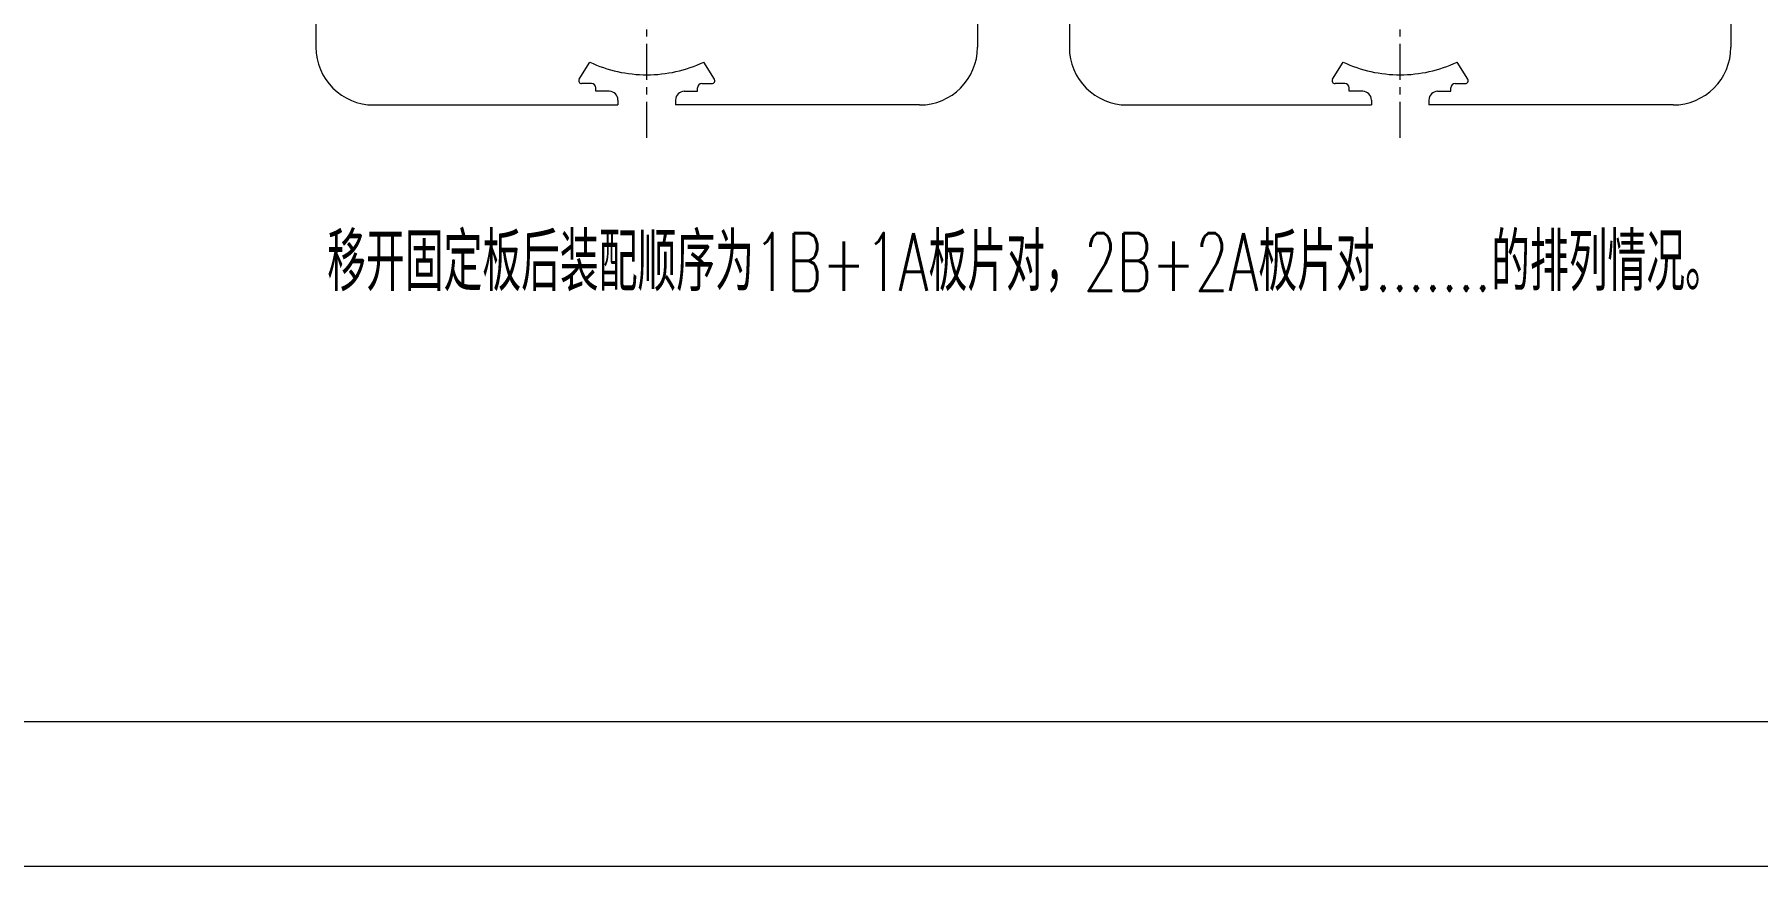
# Model space of a CAD drawing. Header units: millimetres. Extents: x 3384 to 3978, y 1077 to 1497.
# Drawn here: x 3596 to 3715, y 1076.5 to 1134 of the extents above; entities that cross this region are included whole.
import ezdxf

# ---------------------------------------------------------------- set-up
doc = ezdxf.new("R2010")
doc.units = ezdxf.units.MM
doc.linetypes.add('CENTERX2', pattern=[4, 2.5, -0.5, 0.5, -0.5])
for name, color, linetype, lineweight, true_color in [('1', 1, 'Continuous', 18, 0xff0000), ('2', 2, 'Continuous', 18, 0xffff00), ('3', 3, 'CENTERX2', 18, 0x00ff00), ('3尺寸线', 2, 'Continuous', 18, 0xffff00)]:
    doc.layers.add(name, color=color, linetype=linetype, lineweight=lineweight, true_color=true_color)
doc.styles.add('HZ', font='txt.shx', dxfattribs={"width": 0.67, "bigfont": 'hztxt.shx'})

msp = doc.modelspace()

# ---------------------------------------------------------------- linework, layer by layer
at = {"layer": '1'}
for p, q in [((3615.42294, 1198.41964), (3615.42294, 1133.16887)), ((3661.12028, 1198.41964), (3661.12028, 1133.16887)), ((3667.46083, 1198.41964), (3667.46083, 1133.16887)), ((3713.15817, 1198.41964), (3713.15817, 1133.16887)), ((3633.60358, 1130.95628), (3634.33805, 1132.13036)), ((3642.93964, 1130.95628), (3642.20517, 1132.13036)), ((3685.64147, 1130.95628), (3686.37594, 1132.13036)), ((3694.97753, 1130.95628), (3694.24306, 1132.13036)), ((3634.45869, 1130.65021), (3633.77314, 1130.65021)), ((3634.75869, 1130.11206), (3634.75869, 1130.35021)), ((3635.68481, 1130.11206), (3634.75869, 1130.11206)), ((3636.28481, 1129.51206), (3636.28481, 1129.16887)), ((3640.25841, 1129.51206), (3640.25841, 1129.16887)), ((3640.85841, 1130.11206), (3641.78452, 1130.11206)), ((3641.78452, 1130.11206), (3641.78452, 1130.35021)), ((3642.08452, 1130.65021), (3642.77008, 1130.65021)), ((3686.49658, 1130.65021), (3685.81103, 1130.65021)), ((3686.79658, 1130.11206), (3686.79658, 1130.35021)), ((3687.7227, 1130.11206), (3686.79658, 1130.11206)), ((3688.3227, 1129.51206), (3688.3227, 1129.16887)), ((3692.2963, 1129.51206), (3692.2963, 1129.16887)), ((3692.8963, 1130.11206), (3693.82242, 1130.11206)), ((3693.82242, 1130.11206), (3693.82242, 1130.35021)), ((3694.12242, 1130.65021), (3694.80797, 1130.65021)), ((3619.42294, 1129.16887), (3636.28481, 1129.16887)), ((3657.12028, 1129.16887), (3640.25841, 1129.16887)), ((3671.46083, 1129.16887), (3688.3227, 1129.16887)), ((3709.15817, 1129.16887), (3692.2963, 1129.16887))]:
    msp.add_line(p, q, dxfattribs=at)
for centre, radius, start, end in [((3619.42294, 1133.16887), 4, 180, 270), ((3657.12028, 1133.16887), 4, 270, 0), ((3671.46083, 1133.16887), 4, 180, 270), ((3709.15817, 1133.16887), 4, 270, 0), ((3638.25719, 1140.46681), 9.21174, 244.8207475, 270.0896512), ((3638.28602, 1140.46681), 9.21174, 269.9103488, 295.1792525), ((3690.29509, 1140.46681), 9.21174, 244.8207475, 270.0896512), ((3690.32391, 1140.46681), 9.21174, 269.9103488, 295.1792525), ((3633.77314, 1130.85021), 0.2, 147.9713227, 270), ((3642.77008, 1130.85021), 0.2, 270, 32.0286773), ((3685.81103, 1130.85021), 0.2, 147.9713227, 270), ((3694.80797, 1130.85021), 0.2, 270, 32.0286773), ((3634.45869, 1130.35021), 0.3, 0, 90), ((3635.68481, 1129.51206), 0.6, 0, 90), ((3640.85841, 1129.51206), 0.6, 90, 180), ((3642.08452, 1130.35021), 0.3, 90, 180), ((3686.49658, 1130.35021), 0.3, 0, 90), ((3687.7227, 1129.51206), 0.6, 360, 90), ((3692.8963, 1129.51206), 0.6, 90, 180), ((3694.12242, 1130.35021), 0.3, 90, 180)]:
    msp.add_arc(centre, radius, start, end, dxfattribs=at)
at = {"layer": '3'}
for p, q in [((3638.27161, 1126.89539), (3638.27161, 1205.97564)), ((3690.3095, 1126.89539), (3690.3095, 1205.97564))]:
    msp.add_line(p, q, dxfattribs=at)
at = {"layer": '3尺寸线'}
msp.add_lwpolyline([(3978.29059, 1076.53994), (3384.29059, 1076.53994), (3384.29059, 1496.53994), (3978.29059, 1496.53994)], close=True, dxfattribs=at)
at = {"layer": '3尺寸线', "color": 1}
msp.add_lwpolyline([(3409.29059, 1486.53994), (3968.29059, 1486.53994), (3968.29059, 1086.53994), (3409.29059, 1086.53994)], close=True, dxfattribs=at)

# ---------------------------------------------------------------- texts
at = {"layer": '2', "insert": (3616.19516, 1116.18446), "char_height": 4, "width": 149.8944615, "attachment_point": 7, "style": 'HZ'}
msp.add_mtext('\\T1;移开固定板后装配顺序为1B+1A板片对，2B+2A板片对.......的排列情况。', dxfattribs=at)

doc.saveas('drawing.dxf')
